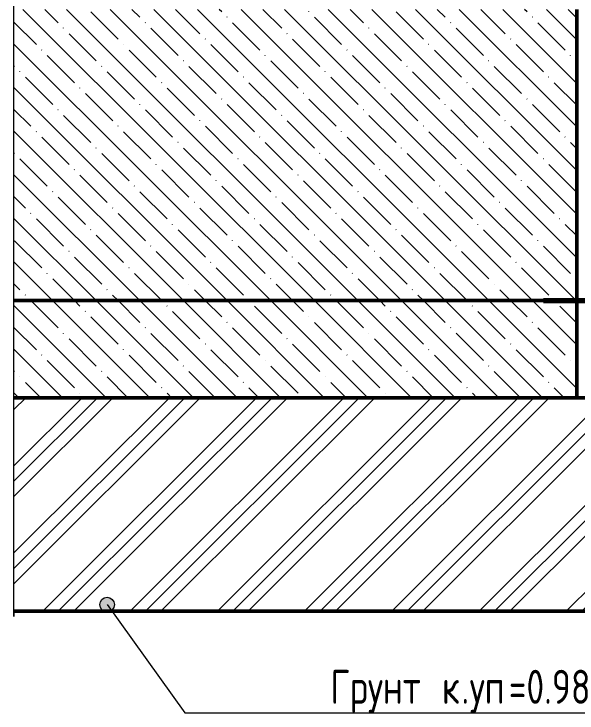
# Model space of a CAD drawing. Header units: millimetres. Extents: x -3846 to -1931, y -1557 to 231.
# Drawn here: x -3739 to -3160, y -1557 to -837 of the extents above; entities that cross this region are included whole.
import ezdxf

# ---------------------------------------------------------------- set-up
doc = ezdxf.new("R2010")
doc.units = ezdxf.units.MM
for name, color, linetype, lineweight in [('A-____-NOTE-TEXT', 131, 'Continuous', 20), ('A-DETL-____-IDEN', 3, 'Continuous', 20), ('A-DETL-____-OTLN', 90, 'Continuous', 9), ('A-DETL-GENF-OTLN', 92, 'Continuous', 20), ('A-FLOR-____-MCUT', 192, 'Continuous', 50), ('A-FLOR-____-PATT', 8, 'Continuous', 50)]:
    doc.layers.add(name, color=color, linetype=linetype, lineweight=lineweight)
doc.styles.add('GOST Common', font='GOST_Common.ttf', dxfattribs={"width": 0.8, "height": 35})
pattern_1 = [(135, (-3199.888, 10356.94), (-22.45064, -22.45064), []), (135, (-3177.437, 10356.94), (-22.45064, -22.45064), [39.687, -7.937, 0.33528, -7.602])]

# ---------------------------------------------------------------- blocks, each defined once
blk = doc.blocks.new('ADSK_ЭУ_Узел_Линии разрыва - Линейный обрыв-1919260-Организация  диф_шва и подпорной стенки лестницы входной группы в осях 5-7_ А _-Б')
at = {"layer": 'A-DETL-GENF-OTLN'}
blk.add_line((-3739.36, -1457.33), (-3739.36, -824.5), dxfattribs=at)
blk = doc.blocks.new('ADSK_Марка_ЭлементУзла - ADSK_Наименование_Полка 35 мм-223373-Организация  диф_шва и подпорной стенки лестницы входной группы в осях 5-7_ А _-Б')
at = {"layer": 'A-DETL-____-IDEN'}
blk.add_line((-3452.12, -1556.58), (-3102.12, -1556.58), dxfattribs=at)

msp = doc.modelspace()

# ---------------------------------------------------------------- hatches: boundary and pattern name
at = {"layer": 'A-DETL-____-IDEN'}
h = msp.add_hatch(color=256, dxfattribs=at)
edge = h.paths.add_edge_path()
edge.add_arc((-3643.5451, -1445.0676), 7.5, 0, 360)
at = {"layer": 'A-DETL-GENF-OTLN', "lineweight": 9}
h = msp.add_hatch(dxfattribs=at)
h.set_pattern_fill('FP_8', style=0, pattern_type=2)
h.set_pattern_definition([(45, (-3199.89, 10356.94), (-44.90128, 44.90128), []), (45, (-3184.01, 10356.94), (0, 89.80256), []), (45, (-3215.76, 10356.94), (0, 89.80256), [])])
h.paths.add_polyline_path([(-2917.725, -1452), (-2619.568, -1452), (-2619.568, -1132), (-2788.5514, -1132), (-2788.5514, -1232), (-3739.3551, -1232), (-3739.3551, -1452), (-2922.2958, -1452)])
at = {"layer": 'A-FLOR-____-PATT', "lineweight": 9}
h = msp.add_hatch(dxfattribs=at)
h.set_pattern_fill('FP_2', color=256, style=0, pattern_type=2)
h.set_pattern_definition(pattern_1)
h.paths.add_polyline_path([(-3359.5311, -1132), (-3160, -1132), (-3160, -832), (-3739.3551, -832), (-3739.3551, -1132)])
h = msp.add_hatch(dxfattribs=at)
h.set_pattern_fill('FP_2', color=256, style=0, pattern_type=2)
h.set_pattern_definition(pattern_1)
h.paths.add_polyline_path([(-3160, -1232), (-3160, -1132), (-3739.3551, -1132), (-3739.3551, -1232)])

# ---------------------------------------------------------------- linework, layer by layer
at = {"layer": 'A-____-NOTE-TEXT'}
msp.add_line((-3739.3551, -1452), (-3739.3551, -1457.329), dxfattribs=at)
at = {"layer": 'A-DETL-____-IDEN'}
for p, q in [((-3643.5451, -1445.0676), (-3563.6278, -1556.5802)), ((-3563.6278, -1556.5802), (-3452.1152, -1556.5802))]:
    msp.add_line(p, q, dxfattribs=at)
msp.add_circle((-3643.5451, -1445.0676), 7.5, dxfattribs=at)
at = {"layer": 'A-DETL-____-OTLN', "lineweight": 70}
msp.add_line((-3194.3551, -1132), (-3104.3551, -1132), dxfattribs=at)
at = {"layer": 'A-DETL-____-OTLN', "lineweight": 50}
for p, q in [((-2788.5514, -1232), (-3739.3551, -1232)), ((-3739.3551, -1452), (-2619.568, -1452))]:
    msp.add_line(p, q, dxfattribs=at)
at = {"layer": 'A-FLOR-____-MCUT'}
for p, q in [((-3160, -1232), (-3160, -832)), ((-3739.3551, -1132), (-3160, -1132))]:
    msp.add_line(p, q, dxfattribs=at)

# ---------------------------------------------------------------- block references
at = {"layer": 'A-DETL-____-IDEN'}
msp.add_blockref('ADSK_Марка_ЭлементУзла - ADSK_Наименование_Полка 35 мм-223373-Организация  диф_шва и подпорной стенки лестницы входной группы в осях 5-7_ А _-Б', (0, 0), dxfattribs=at)
at = {"layer": 'A-DETL-GENF-OTLN'}
msp.add_blockref('ADSK_ЭУ_Узел_Линии разрыва - Линейный обрыв-1919260-Организация  диф_шва и подпорной стенки лестницы входной группы в осях 5-7_ А _-Б', (0, 0), dxfattribs=at)

# ---------------------------------------------------------------- texts
at = {"layer": 'A-DETL-____-IDEN', "lineweight": 9, "char_height": 35, "attachment_point": 1, "style": 'GOST Common'}
for s, insert, width in [('=0.98', (-3229.9959, -1512.307), 107.7468), ('Грунт', (-3413.6167, -1512.307), 127.62865), ('\\fGOST Common|b0|i0|c204|p34|;\\W.8; ', (-3308.3126, -1512.307), 11.5443), ('\\fGOST Common|b0|i0|c204|p34|;\\W.8;к', (-3298.7876, -1512.307), 24.3713), ('уп', (-3270.2126, -1512.307), 48.7426), ('\\fGOST Common|b0|i0|c204|p34|;\\W.8;.', (-3278.6792, -1512.307), 10.2616)]:
    msp.add_mtext(s, dxfattribs=dict(at, insert=insert, width=width))

doc.saveas('drawing.dxf')
